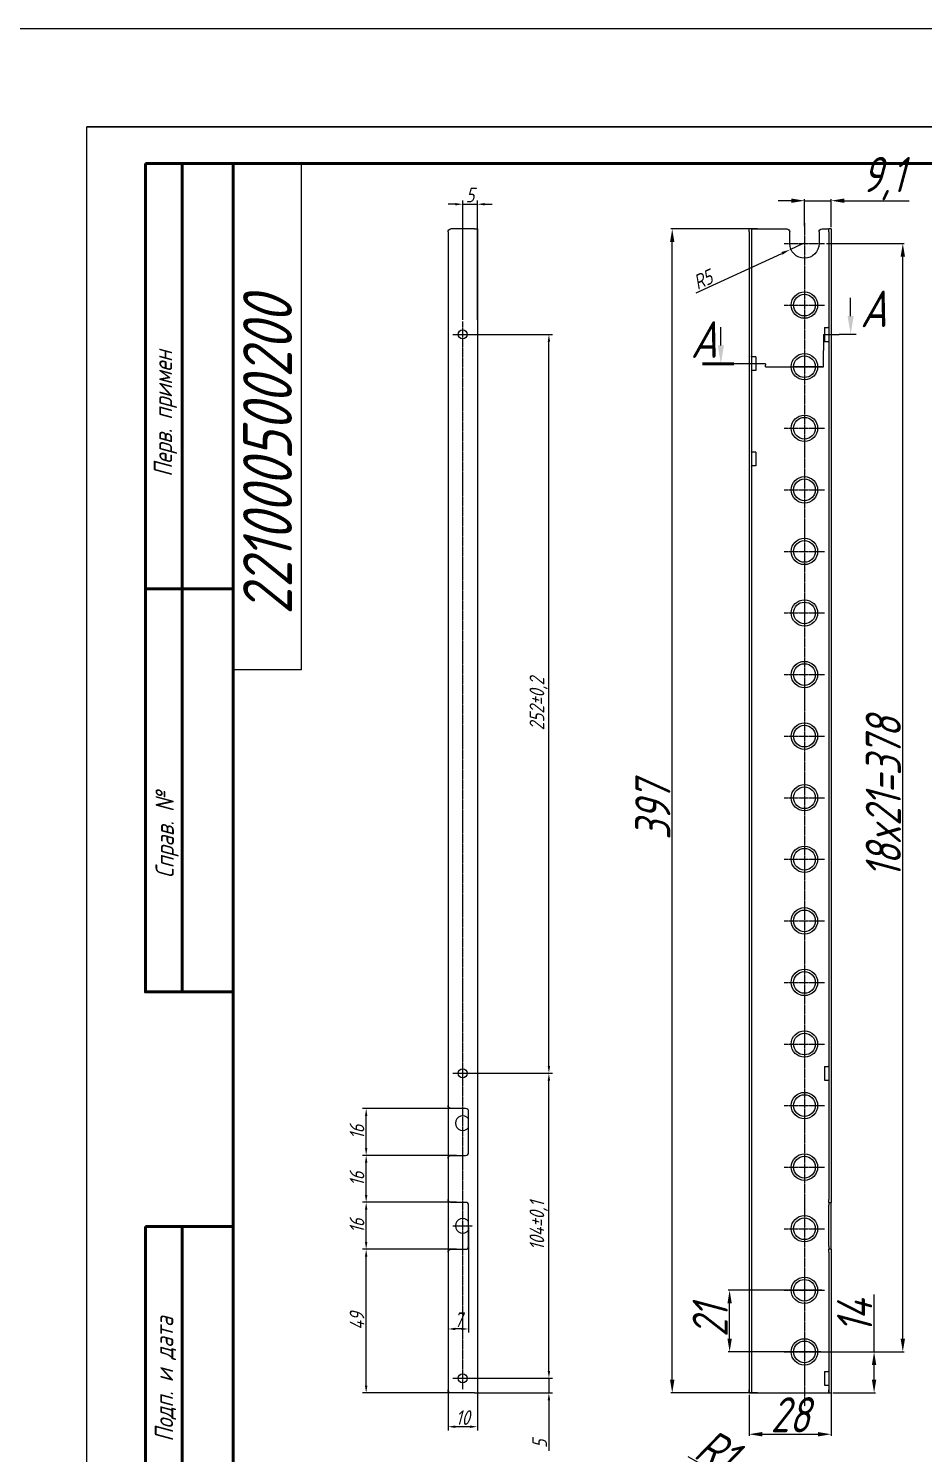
# Model space of a CAD drawing. Header units: millimetres. Extents: x 937859 to 970574, y 987894 to 996517.
# Drawn here: x 938596 to 938901.3, y 988407.6 to 988893.6 of the extents above; entities that cross this region are included whole.
import ezdxf

# ---------------------------------------------------------------- set-up
doc = ezdxf.new("R2010")
doc.units = ezdxf.units.MM
doc.header["$LTSCALE"] = 0.5
doc.linetypes.add('CENTER', pattern=[0.6, 0.375, -0.075, 0.075, -0.075])
doc.layers.add('DIM', color=4, linetype='Continuous')
doc.layers.add('MD_Annotation', color=7, linetype='Continuous', lineweight=20)
doc.layers.add('MD_Visible', color=7, linetype='Continuous', lineweight=25)
doc.styles.add('A2', font='GOST_A.TTF', dxfattribs={"width": 0.955, "oblique": 15, "height": 12})
doc.styles.get("Standard").update_dxf_attribs({"font": 'GOST_A.TTF', "oblique": 15})
doc.dimstyles.new('Annotative', dxfattribs={"dimscale": 0, "dimtxt": 5, "dimasz": 3, "dimexe": 0.1, "dimexo": 0.625, "dimtad": 1, "dimtxsty": 'Standard', "dimcen": 2.5, "dimclrd": 256, "dimclre": 256, "dimclrt": 256, "dimadec": 0, "dimazin": 0, "dimtfac": 1, "dimtmove": 0, "dimatfit": 3, "dimfxl": 1, "dimlwd": 5, "dimlwe": 5, "dimarcsym": 0})
doc.dimstyles.new('ISO-25', dxfattribs={"dimtxt": 12, "dimasz": 4.5, "dimexe": 0.5, "dimexo": 0.625, "dimtad": 1, "dimtxsty": 'A2', "dimcen": 2.5, "dimadec": 0, "dimazin": 0, "dimtfac": 1, "dimtmove": 0, "dimatfit": 3, "dimfxl": 1, "dimlwd": 9, "dimlwe": 9, "dimarcsym": 0})
doc.dimstyles.new('Аннотативный', dxfattribs={"dimscale": 0, "dimtxt": 2.5, "dimasz": 2.5, "dimexe": 1.25, "dimexo": 0.625, "dimtad": 1, "dimtxsty": 'Standard', "dimcen": 2.5, "dimadec": 0, "dimazin": 0, "dimtfac": 1, "dimtmove": 0, "dimatfit": 3, "dimfxl": 1, "dimarcsym": 0})

# ---------------------------------------------------------------- blocks, each defined once
blk = doc.blocks.new('*D388')
at = {"color": 0, "lineweight": 9, "ltscale": 20, "transparency": 16777216}
for p, q in [((938884.44, 988442.29), (938884.44, 988461.9)), ((938868.19, 988442.29), (938884.94, 988442.29)), ((938884.44, 988432.79), (938884.44, 988437.79)), ((938870.41, 988428.29), (938884.94, 988428.29))]:
    blk.add_line(p, q, dxfattribs=at)
at = {"color": 0, "lineweight": 5, "ltscale": 20, "transparency": 16777216}
for points in [[(938883.69, 988437.79), (938885.19, 988437.79), (938884.44, 988442.29)], [(938883.69, 988432.79), (938885.19, 988432.79), (938884.44, 988428.29)]]:
    blk.add_solid(points, dxfattribs=at)
at = {"layer": 'Defpoints', "color": 0, "lineweight": 5, "ltscale": 20, "transparency": 16777216}
for p in [(938867.56, 988442.29), (938884.44, 988442.29), (938869.79, 988428.29)]:
    blk.add_point(p, dxfattribs=at)
at = {"color": 0, "lineweight": 5, "ltscale": 20, "transparency": 16777216, "insert": (938877.81, 988454.35), "char_height": 12, "attachment_point": 5, "rotation": 90, "style": 'A2'}
blk.add_mtext('14', dxfattribs=at)
blk = doc.blocks.new('*D366')
at = {"color": 0, "lineweight": 9, "ltscale": 20, "transparency": 16777216}
for p, q in [((938866.57, 988463.29), (938834.67, 988463.29)), ((938835.17, 988446.79), (938835.17, 988458.79)), ((938866.23, 988442.29), (938834.67, 988442.29))]:
    blk.add_line(p, q, dxfattribs=at)
at = {"color": 0, "lineweight": 5, "ltscale": 20, "transparency": 16777216}
for points in [[(938834.42, 988458.79), (938835.92, 988458.79), (938835.17, 988463.29)], [(938834.42, 988446.79), (938835.92, 988446.79), (938835.17, 988442.29)]]:
    blk.add_solid(points, dxfattribs=at)
at = {"layer": 'Defpoints', "color": 0, "lineweight": 5, "ltscale": 20, "transparency": 16777216}
for p in [(938835.17, 988463.29), (938867.2, 988463.29), (938866.85, 988442.29)]:
    blk.add_point(p, dxfattribs=at)
at = {"color": 0, "lineweight": 5, "ltscale": 20, "transparency": 16777216, "insert": (938828.54, 988452.79), "char_height": 12, "attachment_point": 5, "rotation": 90, "style": 'A2'}
blk.add_mtext('21', dxfattribs=at)
blk = doc.blocks.new('*D367')
at = {"color": 0, "lineweight": 9, "ltscale": 20, "transparency": 16777216}
for p, q in [((938868.19, 988820.29), (938894.74, 988820.29)), ((938894.24, 988446.79), (938894.24, 988815.79)), ((938863.79, 988442.29), (938894.74, 988442.29))]:
    blk.add_line(p, q, dxfattribs=at)
at = {"color": 0, "lineweight": 5, "ltscale": 20, "transparency": 16777216}
for points in [[(938893.49, 988815.79), (938894.99, 988815.79), (938894.24, 988820.29)], [(938893.49, 988446.79), (938894.99, 988446.79), (938894.24, 988442.29)]]:
    blk.add_solid(points, dxfattribs=at)
at = {"layer": 'Defpoints', "color": 0, "lineweight": 5, "ltscale": 20, "transparency": 16777216}
for p in [(938867.56, 988820.29), (938894.24, 988820.29), (938863.17, 988442.29)]:
    blk.add_point(p, dxfattribs=at)
at = {"color": 0, "lineweight": 5, "ltscale": 20, "transparency": 16777216, "insert": (938887.61, 988631.29), "char_height": 12, "attachment_point": 5, "rotation": 90, "style": 'A2'}
blk.add_mtext('18x21=378', dxfattribs=at)
blk = doc.blocks.new('*D389')
at = {"color": 0, "lineweight": -2, "ltscale": 20, "transparency": 16777216}
for p, q in [((938773.52, 988435.79), (938773.52, 988438.29)), ((938748.09, 988433.29), (938774.77, 988433.29)), ((938773.52, 988433.29), (938773.52, 988428.29)), ((938749.25, 988428.29), (938774.77, 988428.29)), ((938773.52, 988425.79), (938773.52, 988408.55))]:
    blk.add_line(p, q, dxfattribs=at)
at = {"color": 0, "lineweight": 5, "ltscale": 20, "transparency": 16777216}
for points in [[(938773.11, 988435.79), (938773.94, 988435.79), (938773.52, 988433.29)], [(938773.11, 988425.79), (938773.94, 988425.79), (938773.52, 988428.29)]]:
    blk.add_solid(points, dxfattribs=at)
at = {"layer": 'Defpoints', "color": 0, "lineweight": 5, "ltscale": 20, "transparency": 16777216}
for p in [(938747.46, 988433.29), (938773.52, 988433.29), (938748.62, 988428.29)]:
    blk.add_point(p, dxfattribs=at)
at = {"color": 0, "lineweight": 5, "ltscale": 20, "transparency": 16777216, "insert": (938770.4, 988410.92), "char_height": 5, "attachment_point": 5, "rotation": 90}
blk.add_mtext('5', dxfattribs=at)
blk = doc.blocks.new('*D390')
at = {"color": 0, "lineweight": -2, "ltscale": 20, "transparency": 16777216}
for p, q in [((938748.09, 988537.29), (938774.77, 988537.29)), ((938773.52, 988435.79), (938773.52, 988534.79)), ((938744.75, 988433.29), (938774.77, 988433.29))]:
    blk.add_line(p, q, dxfattribs=at)
at = {"color": 0, "lineweight": 5, "ltscale": 20, "transparency": 16777216}
for points in [[(938773.11, 988534.79), (938773.94, 988534.79), (938773.52, 988537.29)], [(938773.11, 988435.79), (938773.94, 988435.79), (938773.52, 988433.29)]]:
    blk.add_solid(points, dxfattribs=at)
at = {"layer": 'Defpoints', "color": 0, "lineweight": 5, "ltscale": 20, "transparency": 16777216}
for p in [(938747.46, 988537.29), (938773.52, 988537.29), (938744.12, 988433.29)]:
    blk.add_point(p, dxfattribs=at)
at = {"color": 0, "lineweight": 5, "ltscale": 20, "transparency": 16777216, "insert": (938770.02, 988485.29), "char_height": 5, "attachment_point": 5, "rotation": 90}
blk.add_mtext('104%%P0,1', dxfattribs=at)
blk = doc.blocks.new('*D391')
at = {"color": 0, "lineweight": -2, "ltscale": 20, "transparency": 16777216}
for p, q in [((938744.75, 988789.29), (938774.77, 988789.29)), ((938773.52, 988539.79), (938773.52, 988786.79)), ((938744.75, 988537.29), (938774.77, 988537.29))]:
    blk.add_line(p, q, dxfattribs=at)
at = {"color": 0, "lineweight": 5, "ltscale": 20, "transparency": 16777216}
for points in [[(938773.11, 988786.79), (938773.94, 988786.79), (938773.52, 988789.29)], [(938773.11, 988539.79), (938773.94, 988539.79), (938773.52, 988537.29)]]:
    blk.add_solid(points, dxfattribs=at)
at = {"layer": 'Defpoints', "color": 0, "lineweight": 5, "ltscale": 20, "transparency": 16777216}
for p in [(938744.12, 988789.29), (938773.52, 988789.29), (938744.12, 988537.29)]:
    blk.add_point(p, dxfattribs=at)
at = {"color": 0, "lineweight": 5, "ltscale": 20, "transparency": 16777216, "insert": (938770.02, 988663.29), "char_height": 5, "attachment_point": 5, "rotation": 90}
blk.add_mtext('252%%P0,2', dxfattribs=at)
blk = doc.blocks.new('*D392')
at = {"color": 0, "lineweight": -2, "ltscale": 20, "transparency": 16777216}
for p, q in [((938741.62, 988833.7), (938739.12, 988833.7)), ((938744.12, 988794.32), (938744.12, 988834.95)), ((938744.12, 988833.7), (938749.12, 988833.7)), ((938749.12, 988794.32), (938749.12, 988834.95)), ((938751.62, 988833.7), (938754.12, 988833.7))]:
    blk.add_line(p, q, dxfattribs=at)
at = {"color": 0, "lineweight": 5, "ltscale": 20, "transparency": 16777216}
for points in [[(938741.62, 988834.12), (938741.62, 988833.29), (938744.12, 988833.7)], [(938751.62, 988834.12), (938751.62, 988833.29), (938749.12, 988833.7)]]:
    blk.add_solid(points, dxfattribs=at)
at = {"layer": 'Defpoints', "color": 0, "lineweight": 5, "ltscale": 20, "transparency": 16777216}
for p in [(938749.12, 988833.7), (938744.12, 988793.69), (938749.12, 988793.69)]:
    blk.add_point(p, dxfattribs=at)
at = {"color": 0, "lineweight": 5, "ltscale": 20, "transparency": 16777216, "insert": (938746.62, 988836.83), "char_height": 5, "attachment_point": 5}
blk.add_mtext('5', dxfattribs=at)
blk = doc.blocks.new('*D394')
at = {"color": 0, "lineweight": 9, "ltscale": 20, "transparency": 16777216}
for p, q in [((938841.79, 988427.66), (938841.79, 988413.7)), ((938869.79, 988429.04), (938869.79, 988413.7)), ((938846.29, 988414.2), (938865.29, 988414.2))]:
    blk.add_line(p, q, dxfattribs=at)
at = {"color": 0, "lineweight": 5, "ltscale": 20, "transparency": 16777216}
for points in [[(938846.29, 988414.95), (938846.29, 988413.45), (938841.79, 988414.2)], [(938865.29, 988414.95), (938865.29, 988413.45), (938869.79, 988414.2)]]:
    blk.add_solid(points, dxfattribs=at)
at = {"layer": 'Defpoints', "color": 0, "lineweight": 5, "ltscale": 20, "transparency": 16777216}
for p in [(938841.79, 988428.29), (938869.79, 988429.67), (938869.79, 988414.2)]:
    blk.add_point(p, dxfattribs=at)
at = {"color": 0, "lineweight": 5, "ltscale": 20, "transparency": 16777216, "insert": (938855.79, 988420.83), "char_height": 12, "attachment_point": 5, "style": 'A2'}
blk.add_mtext('28', dxfattribs=at)
blk = doc.blocks.new('*D395')
at = {"color": 0, "lineweight": -2, "ltscale": 20, "transparency": 16777216}
for p, q in [((938739.12, 988439.5), (938739.12, 988415.51)), ((938749.12, 988439.5), (938749.12, 988415.51)), ((938746.62, 988416.76), (938741.62, 988416.76))]:
    blk.add_line(p, q, dxfattribs=at)
at = {"color": 0, "lineweight": 5, "ltscale": 20, "transparency": 16777216}
for points in [[(938741.62, 988417.17), (938741.62, 988416.34), (938739.12, 988416.76)], [(938746.62, 988417.17), (938746.62, 988416.34), (938749.12, 988416.76)]]:
    blk.add_solid(points, dxfattribs=at)
at = {"layer": 'Defpoints', "color": 0, "lineweight": 5, "ltscale": 20, "transparency": 16777216}
for p in [(938739.12, 988440.13), (938749.12, 988440.13), (938739.12, 988416.76)]:
    blk.add_point(p, dxfattribs=at)
at = {"color": 0, "lineweight": 5, "ltscale": 20, "transparency": 16777216, "insert": (938744.12, 988419.88), "char_height": 5, "attachment_point": 5}
blk.add_mtext('10', dxfattribs=at)
blk = doc.blocks.new('*D397')
at = {"lineweight": 5, "ltscale": 20, "transparency": 16777216}
for p, q in [((938860.29, 988820.29), (938855.75, 988818.2)), ((938823.74, 988803.47), (938853.02, 988816.94))]:
    blk.add_line(p, q, dxfattribs=at)
blk.add_solid([(938852.81, 988817.4), (938853.23, 988816.49), (938855.75, 988818.2)], dxfattribs=at)
at = {"layer": 'Defpoints', "color": 0, "lineweight": 5, "ltscale": 20, "transparency": 16777216}
for p in [(938860.29, 988820.29), (938855.75, 988818.2)]:
    blk.add_point(p, dxfattribs=at)
at = {"lineweight": 5, "ltscale": 20, "transparency": 16777216, "insert": (938826.04, 988807.97), "char_height": 5, "attachment_point": 5, "rotation": 24.7105}
blk.add_mtext('R5', dxfattribs=at)
blk = doc.blocks.new('*D400')
at = {"color": 0, "lineweight": 9, "ltscale": 20, "transparency": 16777216}
for p, q in [((938844.63, 988825.29), (938815.09, 988825.29)), ((938815.59, 988432.79), (938815.59, 988820.79)), ((938844.63, 988428.29), (938815.09, 988428.29))]:
    blk.add_line(p, q, dxfattribs=at)
at = {"color": 0, "lineweight": 5, "ltscale": 20, "transparency": 16777216}
for points in [[(938814.84, 988820.79), (938816.34, 988820.79), (938815.59, 988825.29)], [(938814.84, 988432.79), (938816.34, 988432.79), (938815.59, 988428.29)]]:
    blk.add_solid(points, dxfattribs=at)
at = {"layer": 'Defpoints', "color": 0, "lineweight": 5, "ltscale": 20, "transparency": 16777216}
for p in [(938815.59, 988825.29), (938845.25, 988825.29), (938845.25, 988428.29)]:
    blk.add_point(p, dxfattribs=at)
at = {"color": 0, "lineweight": 5, "ltscale": 20, "transparency": 16777216, "insert": (938808.96, 988626.79), "char_height": 12, "attachment_point": 5, "rotation": 90, "style": 'A2'}
blk.add_mtext('397', dxfattribs=at)
blk = doc.blocks.new('*D401')
at = {"color": 0, "lineweight": -2, "ltscale": 20, "transparency": 16777216}
for p, q in [((938742, 988493.29), (938709.94, 988493.29)), ((938711.19, 988479.79), (938711.19, 988490.79)), ((938742, 988477.29), (938709.94, 988477.29))]:
    blk.add_line(p, q, dxfattribs=at)
at = {"color": 0, "lineweight": 5, "ltscale": 20, "transparency": 16777216}
for points in [[(938710.77, 988490.79), (938711.6, 988490.79), (938711.19, 988493.29)], [(938710.77, 988479.79), (938711.6, 988479.79), (938711.19, 988477.29)]]:
    blk.add_solid(points, dxfattribs=at)
at = {"layer": 'Defpoints', "color": 0, "lineweight": 5, "ltscale": 20, "transparency": 16777216}
for p in [(938711.19, 988493.29), (938742.62, 988493.29), (938742.62, 988477.29)]:
    blk.add_point(p, dxfattribs=at)
at = {"color": 0, "lineweight": 5, "ltscale": 20, "transparency": 16777216, "insert": (938708.06, 988485.29), "char_height": 5, "attachment_point": 5, "rotation": 90}
blk.add_mtext('16', dxfattribs=at)
blk = doc.blocks.new('*D402')
at = {"color": 0, "lineweight": -2, "ltscale": 20, "transparency": 16777216}
for p, q in [((938742, 988477.29), (938709.94, 988477.29)), ((938711.19, 988430.79), (938711.19, 988474.79)), ((938743.5, 988428.29), (938709.94, 988428.29))]:
    blk.add_line(p, q, dxfattribs=at)
at = {"color": 0, "lineweight": 5, "ltscale": 20, "transparency": 16777216}
for points in [[(938710.77, 988474.79), (938711.6, 988474.79), (938711.19, 988477.29)], [(938710.77, 988430.79), (938711.6, 988430.79), (938711.19, 988428.29)]]:
    blk.add_solid(points, dxfattribs=at)
at = {"layer": 'Defpoints', "color": 0, "lineweight": 5, "ltscale": 20, "transparency": 16777216}
for p in [(938711.19, 988477.29), (938742.62, 988477.29), (938744.12, 988428.29)]:
    blk.add_point(p, dxfattribs=at)
at = {"color": 0, "lineweight": 5, "ltscale": 20, "transparency": 16777216, "insert": (938708.06, 988452.79), "char_height": 5, "attachment_point": 5, "rotation": 90}
blk.add_mtext('49', dxfattribs=at)
blk = doc.blocks.new('*D365')
at = {"color": 0, "lineweight": 9, "ltscale": 20, "transparency": 16777216}
for p, q in [((938820.9, 988406.55), (938838, 988396.93)), ((938842.79, 988394.24), (938841.92, 988394.73))]:
    blk.add_line(p, q, dxfattribs=at)
at = {"color": 0, "lineweight": 5, "ltscale": 20, "transparency": 16777216}
blk.add_solid([(938838.36, 988397.59), (938837.63, 988396.28), (938841.92, 988394.73)], dxfattribs=at)
at = {"layer": 'Defpoints', "color": 0, "lineweight": 5, "ltscale": 20, "transparency": 16777216}
for p in [(938841.92, 988394.73), (938842.79, 988394.24)]:
    blk.add_point(p, dxfattribs=at)
at = {"color": 0, "lineweight": 5, "ltscale": 20, "transparency": 16777216, "insert": (938830.74, 988408.62), "char_height": 12, "attachment_point": 5, "rotation": 330.6378, "style": 'A2'}
blk.add_mtext('R1', dxfattribs=at)
blk = doc.blocks.new('*D406')
at = {"color": 0, "lineweight": 9, "ltscale": 20, "transparency": 16777216}
for p, q in [((938856.19, 988834.91), (938851.69, 988834.91)), ((938860.69, 988826.24), (938860.69, 988835.41)), ((938860.69, 988834.91), (938869.79, 988834.91)), ((938869.79, 988825.91), (938869.79, 988835.41)), ((938874.29, 988834.91), (938896.36, 988834.91))]:
    blk.add_line(p, q, dxfattribs=at)
at = {"color": 0, "lineweight": 5, "ltscale": 20, "transparency": 16777216}
for points in [[(938856.19, 988835.66), (938856.19, 988834.16), (938860.69, 988834.91)], [(938874.29, 988835.66), (938874.29, 988834.16), (938869.79, 988834.91)]]:
    blk.add_solid(points, dxfattribs=at)
at = {"layer": 'Defpoints', "color": 0, "lineweight": 5, "ltscale": 20, "transparency": 16777216}
for p in [(938869.79, 988834.91), (938860.69, 988825.62), (938869.79, 988825.29)]:
    blk.add_point(p, dxfattribs=at)
at = {"color": 0, "lineweight": 5, "ltscale": 20, "transparency": 16777216, "insert": (938887.58, 988842.44), "char_height": 12, "attachment_point": 5, "style": 'A2'}
blk.add_mtext('9,1', dxfattribs=at)
blk = doc.blocks.new('*D408')
at = {"color": 0, "lineweight": -2, "ltscale": 20, "transparency": 16777216}
for p, q in [((938742, 988509.29), (938709.94, 988509.29)), ((938711.19, 988495.79), (938711.19, 988506.79)), ((938742, 988493.29), (938709.94, 988493.29))]:
    blk.add_line(p, q, dxfattribs=at)
at = {"color": 0, "lineweight": 5, "ltscale": 20, "transparency": 16777216}
for points in [[(938710.77, 988506.79), (938711.6, 988506.79), (938711.19, 988509.29)], [(938710.77, 988495.79), (938711.6, 988495.79), (938711.19, 988493.29)]]:
    blk.add_solid(points, dxfattribs=at)
at = {"layer": 'Defpoints', "color": 0, "lineweight": 5, "ltscale": 20, "transparency": 16777216}
for p in [(938711.19, 988509.29), (938742.62, 988509.29), (938742.62, 988493.29)]:
    blk.add_point(p, dxfattribs=at)
at = {"color": 0, "lineweight": 5, "ltscale": 20, "transparency": 16777216, "insert": (938708.06, 988501.29), "char_height": 5, "attachment_point": 5, "rotation": 90}
blk.add_mtext('16', dxfattribs=at)
blk = doc.blocks.new('*D409')
at = {"color": 0, "lineweight": -2, "ltscale": 20, "transparency": 16777216}
for p, q in [((938742, 988525.29), (938709.94, 988525.29)), ((938711.19, 988511.79), (938711.19, 988522.79)), ((938742, 988509.29), (938709.94, 988509.29))]:
    blk.add_line(p, q, dxfattribs=at)
at = {"color": 0, "lineweight": 5, "ltscale": 20, "transparency": 16777216}
for points in [[(938710.77, 988522.79), (938711.6, 988522.79), (938711.19, 988525.29)], [(938710.77, 988511.79), (938711.6, 988511.79), (938711.19, 988509.29)]]:
    blk.add_solid(points, dxfattribs=at)
at = {"layer": 'Defpoints', "color": 0, "lineweight": 5, "ltscale": 20, "transparency": 16777216}
for p in [(938711.19, 988525.29), (938742.62, 988525.29), (938742.62, 988509.29)]:
    blk.add_point(p, dxfattribs=at)
at = {"color": 0, "lineweight": 5, "ltscale": 20, "transparency": 16777216, "insert": (938708.06, 988517.29), "char_height": 5, "attachment_point": 5, "rotation": 90}
blk.add_mtext('16', dxfattribs=at)
blk = doc.blocks.new('*D410')
at = {"color": 0, "lineweight": -2, "ltscale": 20, "transparency": 16777216}
for p, q in [((938739.12, 988484.66), (938739.12, 988448.85)), ((938746.12, 988484.66), (938746.12, 988448.85)), ((938743.62, 988450.1), (938741.62, 988450.1))]:
    blk.add_line(p, q, dxfattribs=at)
at = {"color": 0, "lineweight": 5, "ltscale": 20, "transparency": 16777216}
for points in [[(938741.62, 988450.52), (938741.62, 988449.69), (938739.12, 988450.1)], [(938743.62, 988450.52), (938743.62, 988449.69), (938746.12, 988450.1)]]:
    blk.add_solid(points, dxfattribs=at)
at = {"layer": 'Defpoints', "color": 0, "lineweight": 5, "ltscale": 20, "transparency": 16777216}
for p in [(938739.12, 988485.29), (938746.12, 988485.29), (938739.12, 988450.1)]:
    blk.add_point(p, dxfattribs=at)
at = {"color": 0, "lineweight": 5, "ltscale": 20, "transparency": 16777216, "insert": (938742.62, 988453.23), "char_height": 5, "attachment_point": 5}
blk.add_mtext('7', dxfattribs=at)

msp = doc.modelspace()

# ---------------------------------------------------------------- linework, layer by layer
at = {"lineweight": 5}
msp.add_line((939140.87, 988860.06), (938615.87, 988860.06), dxfattribs=at)
at = {"linetype": 'CENTER', "lineweight": 5}
for p, q in [((938860.69, 988827.273), (938860.69, 988423.721)), ((938853.819, 988820.288), (938867.56, 988820.288)), ((938853.819, 988799.288), (938867.56, 988799.288)), ((938744.12, 988429.602), (938744.12, 988793.694)), ((938740.78, 988789.288), (938747.46, 988789.288)), ((938853.819, 988778.288), (938867.16, 988778.288)), ((938853.819, 988757.288), (938867.56, 988757.288)), ((938853.819, 988736.288), (938867.56, 988736.288)), ((938853.819, 988715.288), (938867.56, 988715.288)), ((938853.819, 988694.288), (938867.56, 988694.288)), ((938853.819, 988673.288), (938867.56, 988673.288)), ((938853.819, 988652.288), (938867.56, 988652.288)), ((938853.819, 988631.288), (938867.56, 988631.288)), ((938853.819, 988610.288), (938867.56, 988610.288)), ((938853.819, 988589.288), (938867.56, 988589.288)), ((938853.819, 988568.288), (938867.56, 988568.288)), ((938853.819, 988547.288), (938867.56, 988547.288)), ((938740.78, 988537.288), (938747.46, 988537.288)), ((938853.819, 988526.288), (938867.56, 988526.288)), ((938853.819, 988505.288), (938867.56, 988505.288)), ((938740.78, 988485.288), (938747.46, 988485.288)), ((938853.819, 988484.288), (938867.56, 988484.288)), ((938853.819, 988463.288), (938867.56, 988463.288)), ((938853.819, 988442.288), (938867.56, 988442.288)), ((938740.78, 988433.288), (938747.46, 988433.288))]:
    msp.add_line(p, q, dxfattribs=at)
at = {"lineweight": 50}
msp.add_line((938665.87, 988702.56), (938635.87, 988702.56), dxfattribs=at)
at = {"color": 1, "lineweight": 5, "ltscale": 0.5}
msp.add_lwpolyline([(937919.522, 988893.634), (939302.257, 988893.634), (939302.257, 988006.589), (937919.522, 988006.589)], close=True, dxfattribs=at)
at = {"lineweight": 5}
msp.add_lwpolyline([(938615.87, 988860.06), (939140.87, 988860.06), (939140.87, 988117.56), (938615.87, 988117.56)], close=True, dxfattribs=at)
at = {"lineweight": 50}
for points in [[(938635.87, 988847.56), (938665.87, 988847.56), (938665.87, 988565.06), (938635.87, 988565.06)], [(938648.37, 988847.56), (938665.87, 988847.56), (938665.87, 988565.06), (938648.37, 988565.06)], [(938665.87, 988847.56), (939128.37, 988847.56), (939128.37, 988130.06), (938665.87, 988130.06)], [(938635.87, 988485.06), (938665.87, 988485.06), (938665.87, 988342.56), (938635.87, 988342.56)], [(938648.37, 988485.06), (938665.87, 988485.06), (938665.87, 988342.56), (938648.37, 988342.56)]]:
    msp.add_lwpolyline(points, close=True, dxfattribs=at)
msp.add_lwpolyline([(938665.87, 988847.56), (938688.964, 988847.56), (938688.964, 988674.922), (938665.87, 988674.922)], close=True)
at = {"layer": 'MD_Annotation'}
for p, q in [((938876.441, 988795.538), (938876.441, 988801.788)), ((938832.178, 988785.538), (938832.178, 988791.788))]:
    msp.add_line(p, q, dxfattribs=at)
at = {"layer": 'MD_Annotation', "linetype": 'Continuous', "lineweight": 15}
for p, q in [((938867.16, 988789.288), (938872.506, 988789.288)), ((938867.16, 988789.288), (938867.16, 988783.788)), ((938878.322, 988789.288), (938872.506, 988789.288)), ((938867.16, 988778.288), (938867.16, 988783.788)), ((938847.353, 988779.288), (938836.641, 988779.288)), ((938847.353, 988779.288), (938847.353, 988778.788)), ((938847.353, 988778.288), (938847.353, 988778.788)), ((938847.353, 988778.288), (938857.021, 988778.288)), ((938866.689, 988778.288), (938857.021, 988778.288))]:
    msp.add_line(p, q, dxfattribs=at)
at = {"layer": 'MD_Annotation', "linetype": 'Continuous', "lineweight": 50}
msp.add_line((938825.928, 988779.288), (938836.641, 988779.288), dxfattribs=at)
at = {"layer": 'MD_Annotation'}
for points in [[(938877.483, 988795.538), (938876.441, 988789.288), (938875.399, 988795.538)], [(938833.22, 988785.538), (938832.178, 988779.288), (938831.137, 988785.538)]]:
    msp.add_solid(points, dxfattribs=at)
at = {"layer": 'MD_Visible', "extrusion": (0, 1, 0)}
for p, q in [((938739.12, 988824.288), (938739.12, 988494.288)), ((938748.12, 988825.288), (938740.12, 988825.288)), ((938748.12, 988825.288), (938749.12, 988825.288)), ((938749.12, 988825.288), (938749.12, 988428.288)), ((938842.59, 988825.288), (938841.79, 988825.288)), ((938841.79, 988824.288), (938841.79, 988825.288)), ((938841.79, 988824.288), (938841.79, 988428.288)), ((938842.59, 988825.288), (938842.59, 988824.288)), ((938842.59, 988825.288), (938842.79, 988825.288)), ((938842.59, 988824.288), (938842.59, 988428.288)), ((938842.79, 988825.288), (938854.69, 988825.288)), ((938855.69, 988820.288), (938855.69, 988824.288)), ((938865.69, 988824.288), (938865.69, 988820.288)), ((938866.69, 988825.288), (938868.79, 988825.288)), ((938868.79, 988825.288), (938868.99, 988825.288)), ((938869.79, 988825.288), (938868.99, 988825.288)), ((938868.99, 988824.288), (938868.99, 988825.288)), ((938868.99, 988824.288), (938868.99, 988494.288)), ((938869.79, 988825.288), (938869.79, 988824.288)), ((938869.79, 988824.288), (938869.79, 988494.288)), ((938867.49, 988791.638), (938868.79, 988791.638)), ((938867.49, 988791.638), (938867.49, 988786.938)), ((938867.49, 988786.938), (938868.79, 988786.938)), ((938844.09, 988781.638), (938842.79, 988781.638)), ((938844.09, 988781.638), (938844.09, 988776.938)), ((938844.09, 988776.938), (938842.79, 988776.938)), ((938844.09, 988749.138), (938842.79, 988749.138)), ((938844.09, 988749.138), (938844.09, 988744.438)), ((938844.09, 988744.438), (938842.79, 988744.438)), ((938867.49, 988539.638), (938868.79, 988539.638)), ((938867.49, 988539.638), (938867.49, 988534.938)), ((938867.49, 988534.938), (938868.79, 988534.938)), ((938745.12, 988525.288), (938740.12, 988525.288)), ((938746.12, 988510.288), (938746.12, 988524.288)), ((938740.12, 988509.288), (938745.12, 988509.288)), ((938739.12, 988494.288), (938739.12, 988476.288)), ((938745.12, 988493.288), (938740.12, 988493.288)), ((938868.99, 988493.288), (938868.99, 988494.288)), ((938868.99, 988493.288), (938869.79, 988493.288)), ((938868.99, 988493.288), (938868.99, 988492.288)), ((938869.79, 988494.288), (938869.79, 988493.288)), ((938869.79, 988492.288), (938869.79, 988493.288)), ((938746.12, 988478.288), (938746.12, 988492.288)), ((938868.99, 988478.288), (938868.99, 988492.288)), ((938869.79, 988478.288), (938869.79, 988492.288)), ((938739.12, 988476.288), (938739.12, 988429.288)), ((938740.12, 988477.288), (938745.12, 988477.288)), ((938868.99, 988478.288), (938868.99, 988477.288)), ((938869.79, 988477.288), (938868.99, 988477.288)), ((938868.99, 988476.288), (938868.99, 988477.288)), ((938868.99, 988476.288), (938868.99, 988428.288)), ((938869.79, 988477.288), (938869.79, 988478.288)), ((938869.79, 988477.288), (938869.79, 988476.288)), ((938869.79, 988476.288), (938869.79, 988428.288)), ((938867.49, 988435.638), (938868.79, 988435.638)), ((938867.49, 988435.638), (938867.49, 988430.938)), ((938867.49, 988430.938), (938868.79, 988430.938)), ((938748.12, 988428.288), (938740.12, 988428.288)), ((938748.12, 988428.288), (938749.12, 988428.288)), ((938841.79, 988428.288), (938841.79, 988429.288)), ((938841.79, 988428.288), (938842.59, 988428.288)), ((938842.59, 988429.288), (938842.59, 988428.288)), ((938842.59, 988428.288), (938842.79, 988428.288)), ((938842.79, 988428.288), (938868.79, 988428.288)), ((938868.79, 988428.288), (938868.99, 988428.288)), ((938868.99, 988428.288), (938868.99, 988429.288)), ((938868.99, 988428.288), (938869.79, 988428.288)), ((938869.79, 988429.288), (938869.79, 988428.288))]:
    msp.add_line(p, q, dxfattribs=at)
at = {"layer": 'MD_Visible'}
for centre, radius in [((938860.69, 988799.288), 4.5), ((938860.69, 988799.288), 3.7), ((938744.12, 988789.288), 1.55), ((938860.69, 988778.288), 4.5), ((938860.69, 988778.288), 3.7), ((938860.69, 988757.288), 4.5), ((938860.69, 988757.288), 3.7), ((938860.69, 988736.288), 4.5), ((938860.69, 988736.288), 3.7), ((938860.69, 988715.288), 4.5), ((938860.69, 988715.288), 3.7), ((938860.69, 988694.288), 4.5), ((938860.69, 988694.288), 3.7), ((938860.69, 988673.288), 4.5), ((938860.69, 988673.288), 3.7), ((938860.69, 988652.288), 4.5), ((938860.69, 988652.288), 3.7), ((938860.69, 988631.288), 4.5), ((938860.69, 988631.288), 3.7), ((938860.69, 988610.288), 4.5), ((938860.69, 988610.288), 3.7), ((938860.69, 988589.288), 4.5), ((938860.69, 988589.288), 3.7), ((938860.69, 988568.288), 4.5), ((938860.69, 988568.288), 3.7), ((938860.69, 988547.288), 4.5), ((938860.69, 988547.288), 3.7), ((938744.12, 988537.288), 1.55), ((938860.69, 988526.288), 4.5), ((938860.69, 988526.288), 3.7), ((938860.69, 988505.288), 4.5), ((938860.69, 988505.288), 3.7), ((938860.69, 988484.288), 4.5), ((938860.69, 988484.288), 3.7), ((938860.69, 988463.288), 4.5), ((938860.69, 988463.288), 3.7), ((938860.69, 988442.288), 4.5), ((938860.69, 988442.288), 3.7), ((938744.12, 988433.288), 1.55)]:
    msp.add_circle(centre, radius, dxfattribs=at)
at = {"layer": 'MD_Visible', "extrusion": (-2.24271e-16, 0, -1)}
for centre, start, end in [((-938740.12, 988824.288), 0, 90), ((-938740.12, 988526.288), 270, 0), ((-938740.12, 988508.288), 0, 90), ((-938740.12, 988494.288), 270, 0), ((-938740.12, 988476.288), 0, 90)]:
    msp.add_arc(centre, 1, start, end, dxfattribs=at)
at = {"layer": 'MD_Visible', "extrusion": (1.22465e-16, 0, -1)}
for centre, radius, start, end in [((-938854.69, 988824.288), 1, 90, 180), ((-938866.69, 988824.288), 1, 0, 90), ((-938860.69, 988820.288), 5, 180, 0), ((-938868.79, 988791.838), 0.2, 180, 270), ((-938868.79, 988786.738), 0.2, 90, 180), ((-938842.79, 988781.838), 0.2, 270, 0), ((-938842.79, 988776.738), 0.2, 0, 90), ((-938842.79, 988749.338), 0.2, 270, 0), ((-938842.79, 988744.238), 0.2, 0, 90), ((-938868.79, 988539.838), 0.2, 180, 270), ((-938868.79, 988534.738), 0.2, 90, 180), ((-938868.79, 988435.838), 0.2, 180, 270), ((-938868.79, 988430.738), 0.2, 90, 180)]:
    msp.add_arc(centre, radius, start, end, dxfattribs=at)
at = {"layer": 'MD_Visible'}
for centre, radius, start, end in [((938744.12, 988520.288), 2.5, 36.8699, 323.1301), ((938745.12, 988524.288), 1, 0, 90), ((938745.12, 988510.288), 1, 270, 0), ((938745.12, 988492.288), 1, 0, 90), ((938744.12, 988485.288), 2.5, 36.8699, 323.1301), ((938745.12, 988478.288), 1, 270, 0)]:
    msp.add_arc(centre, radius, start, end, dxfattribs=at)
at = {"layer": 'MD_Visible', "extrusion": (-2.24271e-16, -7.53356e-40, -1)}
msp.add_arc((-938740.12, 988429.288), 1, 270, 0, dxfattribs=at)

# ---------------------------------------------------------------- texts
at = {"insert": (938669.211, 988693.723), "char_height": 16.66667, "width": 216.92802, "attachment_point": 1, "rotation": 90}
msp.add_mtext('221000500200', dxfattribs=at)
at = {"layer": 'DIM', "color": 250, "linetype": 'CENTER', "ltscale": 0.25, "char_height": 6.25, "attachment_point": 1, "rotation": 90}
for s, width, insert in [('{\\C0;Перв. примен}', 194.1389, (938638.749, 988740.745)), ('\\pxt1;{\\C0;Справ. №}', 172.96852, (938639.336, 988603.868)), ('{\\C0;Подп. и дата}', 204.94319, (938639.106, 988411.672))]:
    msp.add_mtext_dynamic_manual_height_columns(s, width=width, gutter_width=62.039, heights=[0], dxfattribs=dict(at, insert=insert))
at = {"layer": 'MD_Annotation', "char_height": 12.5, "attachment_point": 5}
for insert in [(938884.278, 988798.005), (938826.41, 988787.534)]:
    msp.add_mtext('A', dxfattribs=dict(at, insert=insert))

# ---------------------------------------------------------------- dimensions: what is measured, and where the dimension line sits
at = {"lineweight": 5, "ltscale": 20}
for base, p1, p2, dimstyle, picture, middle in [((938869.79, 988834.912), (938860.69, 988825.616), (938869.79, 988825.288), 'ISO-25', '*D406', (938887.577, 988842.441)), ((938749.12, 988833.705), (938744.12, 988793.694), (938749.12, 988793.694), 'Аннотативный', '*D392', (938746.62, 988836.832)), ((938739.12, 988450.104), (938746.12, 988485.288), (938739.12, 988485.288), 'Аннотативный', '*D410', (938742.62, 988453.231)), ((938869.79, 988414.199), (938841.79, 988428.288), (938869.79, 988429.669), 'ISO-25', '*D394', (938855.79, 988420.829))]:
    dim = msp.add_linear_dim(base=base, p1=p1, p2=p2, dimstyle=dimstyle, override={"dimtxt": 5}, dxfattribs=at)
    dim.commit()
    dim.dimension.update_dxf_attribs({"geometry": picture, "text_midpoint": middle})
for base, p1, p2, dimstyle, picture, middle in [((938815.59, 988825.288), (938845.252, 988428.288), (938845.252, 988825.288), 'ISO-25', '*D400', (938808.96, 988626.788)), ((938711.188, 988525.288), (938742.62, 988509.288), (938742.62, 988525.288), 'Аннотативный', '*D409', (938708.061, 988517.288)), ((938711.188, 988509.288), (938742.62, 988493.288), (938742.62, 988509.288), 'Аннотативный', '*D408', (938708.061, 988501.288)), ((938711.188, 988493.288), (938742.62, 988477.288), (938742.62, 988493.288), 'Аннотативный', '*D401', (938708.061, 988485.288)), ((938711.188, 988477.288), (938744.12, 988428.288), (938742.62, 988477.288), 'Аннотативный', '*D402', (938708.061, 988452.788)), ((938835.171, 988463.288), (938866.855, 988442.288), (938867.195, 988463.288), 'ISO-25', '*D366', (938828.542, 988452.788)), ((938884.438, 988442.288), (938869.79, 988428.288), (938867.56, 988442.288), 'ISO-25', '*D388', (938877.809, 988454.347))]:
    dim = msp.add_linear_dim(base=base, p1=p1, p2=p2, angle=90, dimstyle=dimstyle, override={"dimtxt": 5}, dxfattribs=at)
    dim.commit()
    dim.dimension.update_dxf_attribs({"geometry": picture, "text_midpoint": middle})
dim = msp.add_radius_dim(center=(938860.29, 988820.288), mpoint=(938855.748, 988818.198), dimstyle='Annotative', override={"dimtxt": 5}, dxfattribs=at)
dim.commit()
dim.dimension.update_dxf_attribs({"geometry": '*D397', "text_midpoint": (938827.349, 988805.13), "dimtype": 164})
for base, p1, p2, text, dimstyle, picture, middle in [((938894.244, 988820.288), (938863.167, 988442.288), (938867.56, 988820.288), '18x21=<>', 'ISO-25', '*D367', (938887.615, 988631.288)), ((938773.523, 988789.288), (938744.12, 988537.288), (938744.12, 988789.288), '<>%%P0,2', 'Аннотативный', '*D391', (938770.021, 988663.288)), ((938773.523, 988537.288), (938744.12, 988433.288), (938747.46, 988537.288), '<>%%P0,1', 'Аннотативный', '*D390', (938770.021, 988485.288))]:
    dim = msp.add_linear_dim(base=base, p1=p1, p2=p2, angle=90, text=text, dimstyle=dimstyle, override={"dimtxt": 5}, dxfattribs=at)
    dim.commit()
    dim.dimension.update_dxf_attribs({"geometry": picture, "text_midpoint": middle})
dim = msp.add_linear_dim(base=(938739.12, 988416.757), p1=(938749.12, 988440.128), p2=(938739.12, 988440.128), dimstyle='Аннотативный', override={"dimtxt": 5}, dxfattribs=at)
dim.commit()
dim.dimension.update_dxf_attribs({"geometry": '*D395', "text_midpoint": (938744.12, 988416.757), "dimtype": 160})
dim = msp.add_linear_dim(base=(938773.523, 988433.288), p1=(938748.62, 988428.288), p2=(938747.46, 988433.288), angle=90, dimstyle='Аннотативный', override={"dimtxt": 5}, dxfattribs=at)
dim.commit()
dim.dimension.update_dxf_attribs({"geometry": '*D389', "text_midpoint": (938773.523, 988410.917), "dimtype": 160})
dim = msp.add_radius_dim(center=(938842.79, 988394.238), mpoint=(938841.918, 988394.728), dimstyle='ISO-25', override={"dimtxt": 5}, dxfattribs=at)
dim.commit()
dim.dimension.update_dxf_attribs({"geometry": '*D365', "text_midpoint": (938830.738, 988408.625)})

doc.saveas('drawing.dxf')
